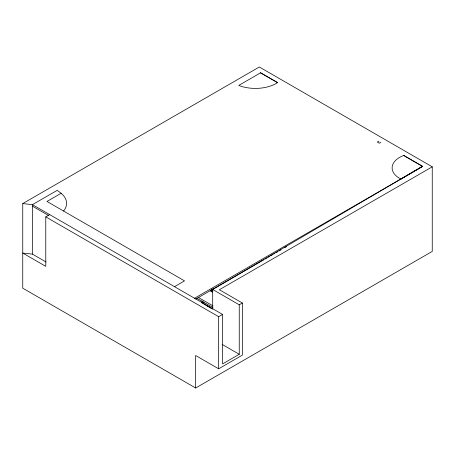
<?xml version="1.0" encoding="UTF-8"?>
<svg xmlns="http://www.w3.org/2000/svg" width="455" height="455" viewBox="0 0 455 455"><rect width="100%" height="100%" fill="white"/><g stroke="black" fill="none" stroke-linecap="round" stroke-linejoin="round"><path stroke-width="0.68" d="M204.545 304.304L204.523 304.714M400.872 179.031L422.553 166.32L403.733 155.456A25.707 14.844 0 0 0 400.872 179.031L194.541 298.247M212.69 309.258L212.69 289.471L422.553 166.32M22.75 203.59L259.339 66.993L432.25 166.82L432.25 251.41L195.661 388.007L22.75 288.18L22.75 203.59L32.424 204.648L222.586 314.433L222.586 363.903L239.25 354.28L239.25 304.81L212.69 289.471M260.601 72.823L238.756 85.432A29.484 17.023 0 0 0 277.573 82.617L260.601 72.823L277.573 82.617M46.12 262.023L32.424 254.118L32.424 204.648L57.199 190.344L61.141 193.273L46.967 201.457L184.52 280.871L174.487 286.667M32.424 254.118L22.75 253.06L45.773 266.351L45.773 216.881L49.692 214.618M378.856 141.181L377.309 142.074L379.299 143.223L380.841 142.33M195.769 299.049L263.781 259.782M265.009 259.071L266.852 258.008M268.08 257.297L269.309 256.586M270.543 255.881L272.386 254.811M273.614 254.106L274.843 253.395M276.071 252.684L277.92 251.621M279.148 250.91L280.991 249.846M284.682 247.713L286.525 246.65M432.25 166.82L219.356 289.738L242.361 303.019L242.361 355.122L218.662 368.8L195.661 355.52L195.661 388.007M45.773 216.881L218.662 316.697L222.586 314.433M239.25 304.81L242.361 303.019M212.644 289.135L213.258 289.465M400.872 179.122L422.553 166.411L403.733 155.456M210.062 290.546L212.519 291.968M198.249 297.365L213.008 305.885M197.021 298.349L213.008 307.58M204.881 303.997L205.666 304.793L204.881 304.338M202.054 302.609L202.839 303.405M206.092 305.26L211.433 308.325M204.579 304.44L205.723 305.1M206.866 305.72L211.444 308.399M32.424 206.155L48.503 215.437M222.347 344.52L239.25 354.28M212.053 288.845L212.616 291.587M211.763 289.915L212.172 291.911M211.234 289.738L211.655 291.78M210.875 290.279L211.165 291.666M218.662 316.697L218.662 368.8M203.743 301.932L203.743 304.059M202.048 300.954L202.048 303.075M61.141 193.273A30.792 17.779 0 0 1 63.563 211.04"/></g></svg>
